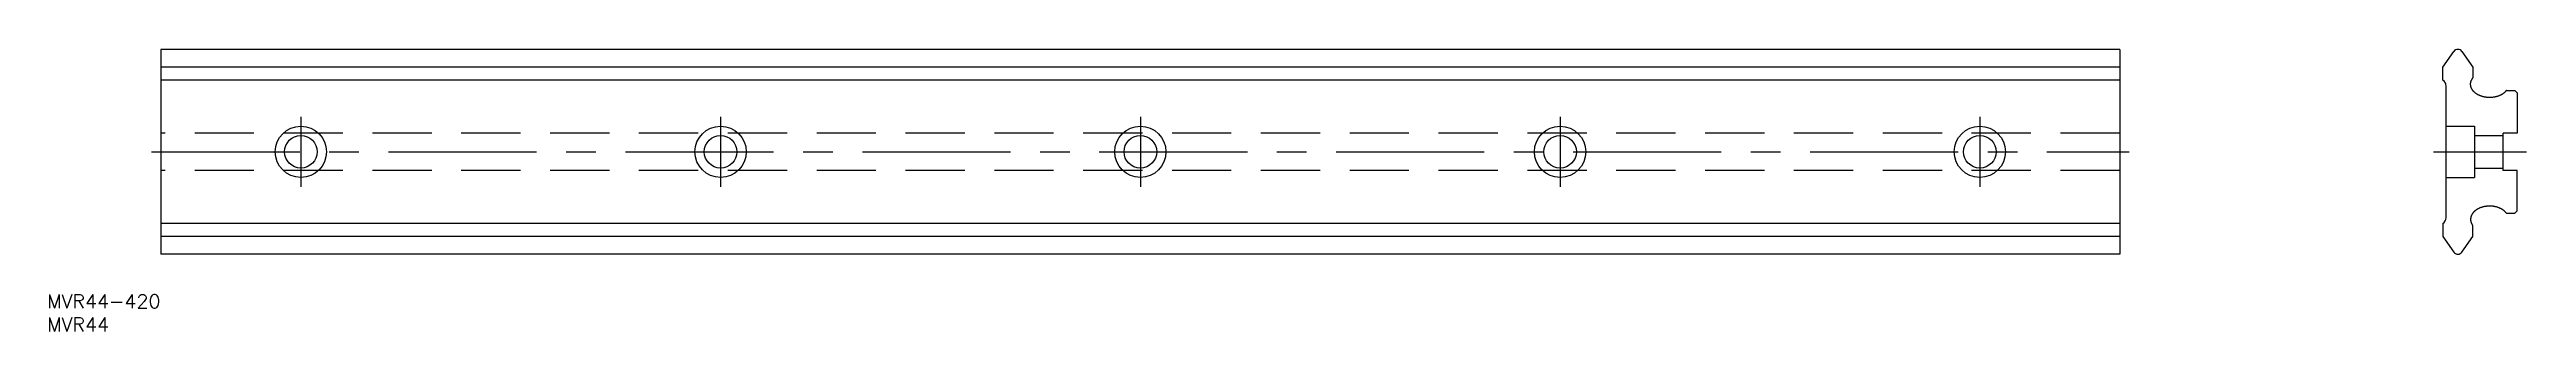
# Model space of a CAD drawing. Extents: x -24 to 507, y -39 to 22.
import ezdxf

# ---------------------------------------------------------------- set-up
doc = ezdxf.new("R2010")
doc.units = 0
doc.linetypes.add('CENTER', pattern=[50.8, 31.75, -6.35, 6.35, -6.35])
doc.linetypes.add('DASHED', pattern=[19.05, 12.7, -6.35])
doc.layers.get('0').update_dxf_attribs({"linetype": 'CONTINUOUS'})
doc.layers.add('CENTER', color=1, linetype='CONTINUOUS')
doc.styles.get("Standard").update_dxf_attribs({"font": 'txt.shx', "height": 3, "bigfont": 'bigfont.shx'})

# ---------------------------------------------------------------- blocks, each defined once
blk = doc.blocks.new('*U2')
at = {"color": 7, "linetype": 'CONTINUOUS'}
blk.add_text('MVR44-420', height=3, dxfattribs=at).set_placement((-24.4, -33.63))
blk = doc.blocks.new('*U3')
at = {"color": 7, "linetype": 'CONTINUOUS'}
blk.add_text('MVR44', height=3, dxfattribs=at).set_placement((-24.4, -38.63))

msp = doc.modelspace()

# ---------------------------------------------------------------- linework, layer by layer
at = {"color": 7, "linetype": 'CONTINUOUS'}
for p, q in [((420, 22), (0, 22)), ((0, 22), (0, -22)), ((420, 22), (420, -22)), ((489.3, 18.21), (491.64, 21.55)), ((493.38, 21.55), (495.72, 18.21)), ((420, 18.21), (0, 18.21)), ((489.3, 15.41), (489.3, 18.21)), ((495.72, 18.21), (495.72, 15.87)), ((420, 15.41), (0, 15.41)), ((490, -14.14), (490, 14.14)), ((502.91, 13.2), (504.71, 13.2)), ((504.71, 13.2), (505.21, 12.7)), ((505.21, 12.7), (505.21, 4)), ((502.21, -4), (502.21, 4)), ((505.21, 4), (502.21, 4)), ((505.21, -4), (502.21, -4)), ((505.21, -12.7), (505.21, -4)), ((420, -15.41), (0, -15.41)), ((489.3, -15.41), (489.3, -18.21)), ((495.72, -18.21), (495.72, -15.87)), ((502.91, -13.2), (504.71, -13.2)), ((504.71, -13.2), (505.21, -12.7)), ((420, -18.21), (0, -18.21)), ((489.3, -18.21), (491.64, -21.55)), ((493.38, -21.55), (495.72, -18.21)), ((420, -22), (0, -22))]:
    msp.add_line(p, q, dxfattribs=at)
at = {"color": 3, "linetype": 'DASHED'}
for p, q in [((490, 5.5), (496.1, 5.5)), ((496.1, 5.5), (496.1, -5.5)), ((420, 4), (0, 4)), ((496.1, 3.5), (502.21, 3.5)), ((420, -4), (0, -4)), ((496.1, -3.5), (502.21, -3.5)), ((490, -5.5), (496.1, -5.5))]:
    msp.add_line(p, q, dxfattribs=at)
at = {"color": 7, "linetype": 'CONTINUOUS'}
for points in [[(502.91, 13.2, 0), (502.86, 13.14, 0), (502.81, 13.08, 0), (502.76, 13.02, 0), (502.71, 12.96, 0), (502.66, 12.9, 0), (502.6, 12.84, 0), (502.54, 12.78, 0), (502.48, 12.73, 0), (502.42, 12.68, 0), (502.35, 12.62, 0), (502.28, 12.57, 0), (502.21, 12.52, 0), (502.14, 12.47, 0), (502.07, 12.42, 0), (502, 12.37, 0), (501.92, 12.33, 0), (501.84, 12.28, 0), (501.76, 12.24, 0), (501.69, 12.2, 0), (501.6, 12.16, 0), (501.52, 12.12, 0), (501.44, 12.08, 0), (501.35, 12.05, 0), (501.26, 12.01, 0), (501.17, 11.98, 0), (501.08, 11.95, 0), (500.99, 11.92, 0), (500.9, 11.89, 0), (500.81, 11.86, 0), (500.71, 11.84, 0), (500.62, 11.81, 0), (500.52, 11.79, 0), (500.43, 11.77, 0), (500.33, 11.75, 0), (500.23, 11.74, 0), (500.14, 11.72, 0), (500.04, 11.71, 0), (499.94, 11.7, 0), (499.84, 11.69, 0), (499.74, 11.68, 0), (499.64, 11.67, 0), (499.54, 11.67, 0), (499.44, 11.67, 0), (499.34, 11.66, 0), (499.24, 11.66, 0), (499.14, 11.67, 0), (499.04, 11.67, 0), (498.94, 11.68, 0), (498.84, 11.68, 0), (498.74, 11.69, 0), (498.64, 11.7, 0), (498.54, 11.72, 0), (498.44, 11.73, 0), (498.34, 11.75, 0), (498.24, 11.76, 0), (498.15, 11.78, 0), (498.05, 11.81, 0), (497.96, 11.83, 0), (497.86, 11.85, 0), (497.77, 11.88, 0), (497.68, 11.91, 0), (497.58, 11.94, 0), (497.49, 11.97, 0), (497.4, 12, 0), (497.31, 12.03, 0), (497.23, 12.07, 0), (497.14, 12.1, 0), (497.06, 12.14, 0), (496.97, 12.18, 0), (496.89, 12.22, 0), (496.81, 12.27, 0), (496.73, 12.31, 0), (496.65, 12.36, 0), (496.58, 12.4, 0), (496.5, 12.45, 0), (496.43, 12.5, 0), (496.36, 12.55, 0), (496.29, 12.6, 0), (496.23, 12.65, 0), (496.16, 12.71, 0), (496.1, 12.76, 0), (496.04, 12.82, 0), (495.98, 12.88, 0), (495.92, 12.93, 0), (495.87, 12.99, 0), (495.81, 13.05, 0), (495.76, 13.11, 0), (495.71, 13.17, 0), (495.67, 13.24, 0), (495.62, 13.3, 0), (495.58, 13.36, 0), (495.54, 13.43, 0), (495.5, 13.49, 0), (495.47, 13.56, 0), (495.44, 13.63, 0), (495.4, 13.69, 0), (495.38, 13.76, 0), (495.35, 13.83, 0), (495.33, 13.9, 0), (495.31, 13.97, 0), (495.29, 14.04, 0), (495.27, 14.11, 0), (495.26, 14.18, 0), (495.25, 14.24, 0), (495.24, 14.31, 0), (495.23, 14.38, 0), (495.23, 14.46, 0), (495.23, 14.53, 0), (495.23, 14.6, 0), (495.23, 14.67, 0), (495.24, 14.74, 0), (495.25, 14.81, 0), (495.26, 14.88, 0), (495.27, 14.94, 0), (495.29, 15.01, 0), (495.31, 15.08, 0), (495.33, 15.15, 0), (495.35, 15.22, 0), (495.38, 15.29, 0), (495.41, 15.35, 0), (495.44, 15.42, 0), (495.47, 15.49, 0), (495.51, 15.55, 0), (495.55, 15.62, 0), (495.59, 15.68, 0), (495.63, 15.75, 0), (495.67, 15.81, 0), (495.72, 15.87, 0)], [(502.91, -13.2, 0), (502.86, -13.14, 0), (502.81, -13.08, 0), (502.76, -13.02, 0), (502.71, -12.96, 0), (502.66, -12.9, 0), (502.6, -12.84, 0), (502.54, -12.78, 0), (502.48, -12.73, 0), (502.42, -12.68, 0), (502.35, -12.62, 0), (502.28, -12.57, 0), (502.21, -12.52, 0), (502.14, -12.47, 0), (502.07, -12.42, 0), (502, -12.37, 0), (501.92, -12.33, 0), (501.84, -12.28, 0), (501.76, -12.24, 0), (501.69, -12.2, 0), (501.6, -12.16, 0), (501.52, -12.12, 0), (501.44, -12.08, 0), (501.35, -12.05, 0), (501.26, -12.01, 0), (501.17, -11.98, 0), (501.08, -11.95, 0), (500.99, -11.92, 0), (500.9, -11.89, 0), (500.81, -11.86, 0), (500.71, -11.84, 0), (500.62, -11.81, 0), (500.52, -11.79, 0), (500.43, -11.77, 0), (500.33, -11.75, 0), (500.23, -11.74, 0), (500.14, -11.72, 0), (500.04, -11.71, 0), (499.94, -11.7, 0), (499.84, -11.69, 0), (499.74, -11.68, 0), (499.64, -11.67, 0), (499.54, -11.67, 0), (499.44, -11.67, 0), (499.34, -11.66, 0), (499.24, -11.66, 0), (499.14, -11.67, 0), (499.04, -11.67, 0), (498.94, -11.68, 0), (498.84, -11.68, 0), (498.74, -11.69, 0), (498.64, -11.7, 0), (498.54, -11.72, 0), (498.44, -11.73, 0), (498.34, -11.75, 0), (498.24, -11.76, 0), (498.15, -11.78, 0), (498.05, -11.81, 0), (497.96, -11.83, 0), (497.86, -11.85, 0), (497.77, -11.88, 0), (497.68, -11.91, 0), (497.58, -11.94, 0), (497.49, -11.97, 0), (497.4, -12, 0), (497.31, -12.03, 0), (497.23, -12.07, 0), (497.14, -12.1, 0), (497.06, -12.14, 0), (496.97, -12.18, 0), (496.89, -12.22, 0), (496.81, -12.27, 0), (496.73, -12.31, 0), (496.65, -12.36, 0), (496.58, -12.4, 0), (496.5, -12.45, 0), (496.43, -12.5, 0), (496.36, -12.55, 0), (496.29, -12.6, 0), (496.23, -12.65, 0), (496.16, -12.71, 0), (496.1, -12.76, 0), (496.04, -12.82, 0), (495.98, -12.88, 0), (495.92, -12.93, 0), (495.87, -12.99, 0), (495.81, -13.05, 0), (495.76, -13.11, 0), (495.71, -13.17, 0), (495.67, -13.24, 0), (495.62, -13.3, 0), (495.58, -13.36, 0), (495.54, -13.43, 0), (495.5, -13.49, 0), (495.47, -13.56, 0), (495.44, -13.63, 0), (495.4, -13.69, 0), (495.38, -13.76, 0), (495.35, -13.83, 0), (495.33, -13.9, 0), (495.31, -13.97, 0), (495.29, -14.04, 0), (495.27, -14.11, 0), (495.26, -14.18, 0), (495.25, -14.24, 0), (495.24, -14.31, 0), (495.23, -14.38, 0), (495.23, -14.46, 0), (495.23, -14.53, 0), (495.23, -14.6, 0), (495.23, -14.67, 0), (495.24, -14.74, 0), (495.25, -14.81, 0), (495.26, -14.88, 0), (495.27, -14.94, 0), (495.29, -15.01, 0), (495.31, -15.08, 0), (495.33, -15.15, 0), (495.35, -15.22, 0), (495.38, -15.29, 0), (495.41, -15.35, 0), (495.44, -15.42, 0), (495.47, -15.49, 0), (495.51, -15.55, 0), (495.55, -15.62, 0), (495.59, -15.68, 0), (495.63, -15.75, 0), (495.67, -15.81, 0), (495.72, -15.87, 0)]]:
    msp.add_polyline3d(points, dxfattribs=at)
for centre, radius in [((30, 0), 5.5), ((120, 0), 5.5), ((210, 0), 5.5), ((300, 0), 5.5), ((390, 0), 5.5), ((30, 0), 3.5), ((120, 0), 3.5), ((210, 0), 3.5), ((300, 0), 3.5), ((390, 0), 3.5)]:
    msp.add_circle(centre, radius, dxfattribs=at)
for centre, radius, start, end in [((492.51, 20.94), 1.06, 35, 145), ((488.5, 14.14), 1.5, 0, 57.769), ((488.5, -14.14), 1.5, 302.231, 0), ((492.51, -20.94), 1.06, 215, 325)]:
    msp.add_arc(centre, radius, start, end, dxfattribs=at)
at = {"layer": 'CENTER', "color": 1, "linetype": 'CENTER'}
for p, q in [((30, 7.5), (30, -7.5)), ((120, 7.5), (120, -7.5)), ((210, 7.5), (210, -7.5)), ((300, 7.5), (300, -7.5)), ((390, 7.5), (390, -7.5)), ((-2, 0), (422, 0)), ((487.3, 0), (507.21, 0))]:
    msp.add_line(p, q, dxfattribs=at)

# ---------------------------------------------------------------- block references
at = {"color": 7, "linetype": 'CONTINUOUS'}
for name in ['*U2', '*U3']:
    msp.add_blockref(name, (0, 0), dxfattribs=at)

doc.saveas('drawing.dxf')
